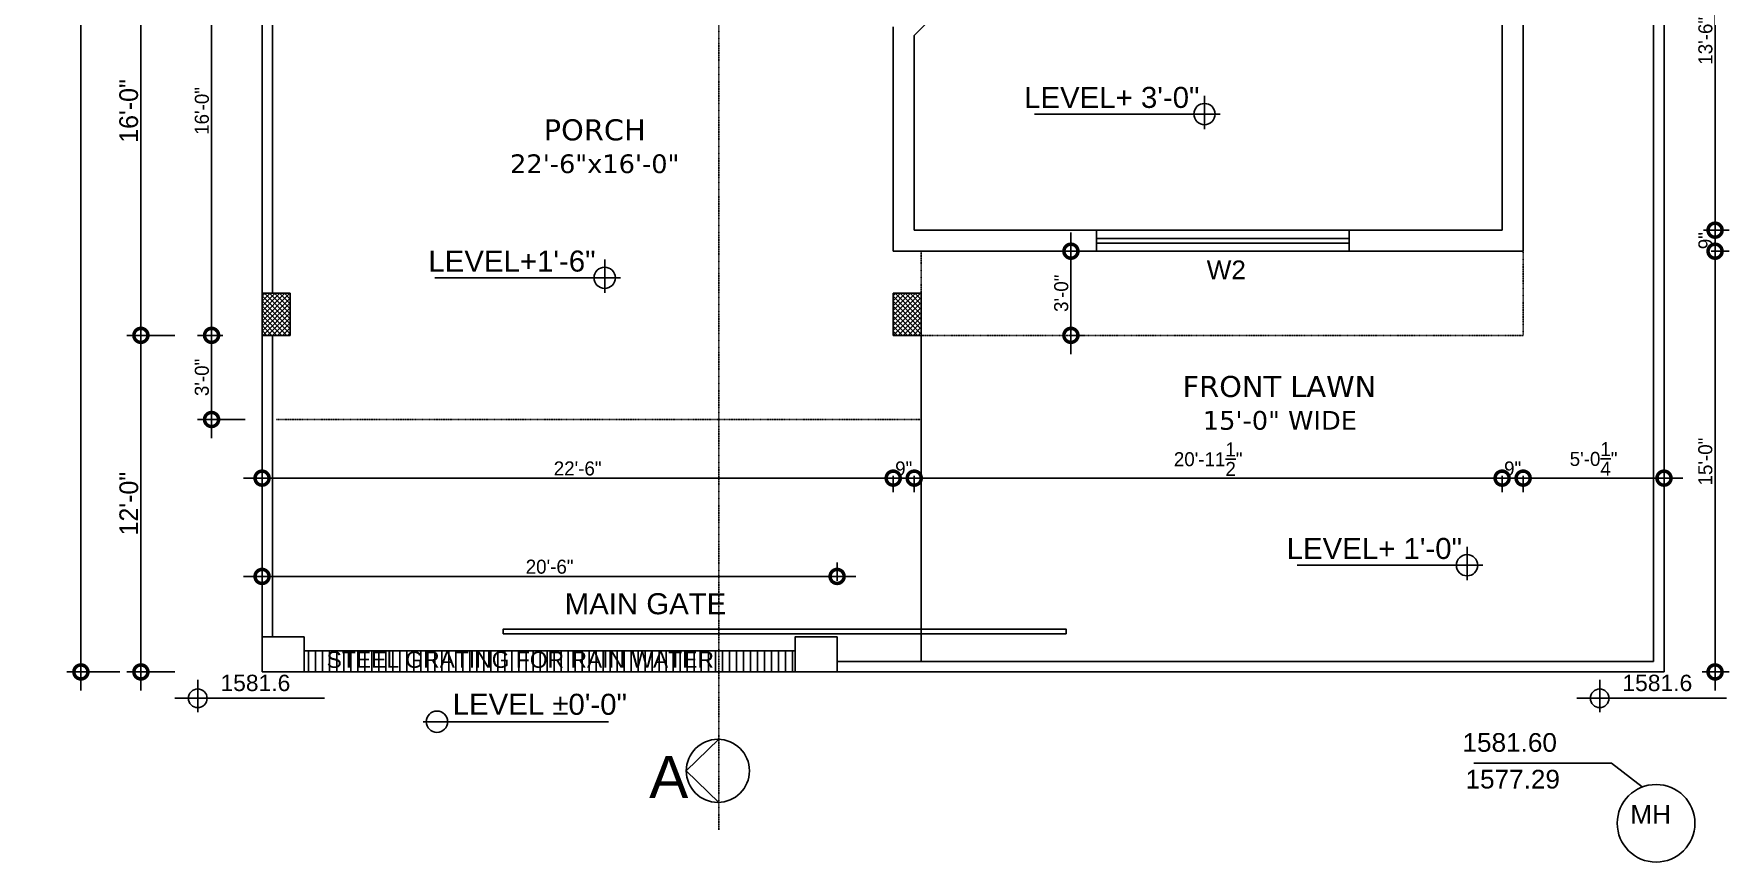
# Model space of a CAD drawing. Header units: inches. Extents: x -36906 to 35154, y -44700 to 686.
# Drawn here: x -20997 to -20272, y -24549 to -24195 of the extents above; entities that cross this region are included whole.
import ezdxf
from ezdxf.enums import TextEntityAlignment as Align

# ---------------------------------------------------------------- set-up
doc = ezdxf.new("R2010")
doc.units = ezdxf.units.IN
doc.header["$LTSCALE"] = 2
doc.header["$MEASUREMENT"] = 0
doc.header["$PDMODE"] = 2
doc.linetypes.add('DASHED2', pattern=[0.375, 0.25, -0.125])
doc.styles.add('dimtex', font='stylu.ttf')
doc.styles.add('MT1', font='ARIALUNI.TTF', dxfattribs={"height": 24})
doc.styles.add('SANSSERIF', font='sanss___.ttf', dxfattribs={"height": 7})
doc.dimstyles.new('G8', dxfattribs={"dimscale": 8, "dimtxt": 1, "dimasz": 1.75, "dimexe": 1, "dimexo": 0.25, "dimgap": 0.125, "dimtad": 1, "dimdec": 3, "dimzin": 3, "dimdsep": 46, "dimlunit": 4, "dimtxsty": 'dimtex', "dimblk": 'DOTSMALL', "dimcen": 0.09375, "dimdle": 1, "dimclrd": 256, "dimclre": 256, "dimclrt": 6, "dimadec": 0, "dimazin": 1, "dimtfac": 1, "dimtdec": 3, "dimtofl": 0, "dimtmove": 1, "dimatfit": 3, "dimldrblk": 'DOTSMALL', "dimfxl": 0, "dimtolj": 1, "dimtzin": 1, "dimlwd": -1, "dimlwe": -1, "dimarcsym": 0})

# ---------------------------------------------------------------- blocks, each defined once
blk = doc.blocks.new('_DotSmall')
at = {"color": 0, "linetype": 'ByBlock', "const_width": 0.5}
blk.add_lwpolyline([(-0.0625, 0, 1), (0.0625, 0, 1)], format="xyb", close=True, dxfattribs=at)
blk = doc.blocks.new('*D33')
for p, q in [((-20951.23, -24123.58), (-20951.23, -24331.58)), ((-20940.7, -24131.58), (-20957.23, -24131.58)), ((-20936.75, -24323.58), (-20957.23, -24323.58))]:
    blk.add_line(p, q)
at = {"layer": 'Defpoints', "color": 0}
for p in [(-20934.7, -24131.58), (-20951.23, -24323.58), (-20930.75, -24323.58)]:
    blk.add_point(p, dxfattribs=at)
at = {"xscale": 12, "yscale": 12, "zscale": 12}
for p, rotation in [((-20951.23, -24131.58), 90), ((-20951.23, -24323.58), 270)]:
    blk.add_blockref('_DotSmall', p, dxfattribs=dict(at, rotation=rotation))
at = {"color": 7, "insert": (-20956.41, -24227.58), "char_height": 8, "attachment_point": 5, "rotation": 90, "style": 'dimtex'}
blk.add_mtext('\\A1;16\'-0"', dxfattribs=at)
blk = doc.blocks.new('*D34')
for p, q in [((-20951.23, -24315.58), (-20951.23, -24475.58)), ((-20942.75, -24323.58), (-20957.23, -24323.58)), ((-20936.75, -24467.58), (-20957.23, -24467.58))]:
    blk.add_line(p, q)
at = {"layer": 'Defpoints', "color": 0}
for p in [(-20936.75, -24323.58), (-20951.23, -24467.58), (-20930.75, -24467.58)]:
    blk.add_point(p, dxfattribs=at)
at = {"xscale": 12, "yscale": 12, "zscale": 12}
for p, rotation in [((-20951.23, -24323.58), 90), ((-20951.23, -24467.58), 270)]:
    blk.add_blockref('_DotSmall', p, dxfattribs=dict(at, rotation=rotation))
at = {"color": 7, "insert": (-20956.37, -24395.58), "char_height": 8, "attachment_point": 5, "rotation": 90, "style": 'dimtex'}
blk.add_mtext('\\A1;12\'-0"', dxfattribs=at)
blk = doc.blocks.new('*D60')
for p, q in [((-20921, -24331.58), (-20921, -24123.58)), ((-20919.35, -24131.58), (-20927, -24131.58)), ((-20916.11, -24323.58), (-20927, -24323.58))]:
    blk.add_line(p, q)
at = {"layer": 'Defpoints', "color": 0}
for p in [(-20921, -24131.58), (-20913.35, -24131.58), (-20910.11, -24323.58)]:
    blk.add_point(p, dxfattribs=at)
at = {"xscale": 12, "yscale": 12, "zscale": 12}
for p, rotation in [((-20921, -24131.58), 90), ((-20921, -24323.58), 270)]:
    blk.add_blockref('_DotSmall', p, dxfattribs=dict(at, rotation=rotation))
at = {"color": 7, "insert": (-20925.13, -24227.58), "char_height": 6, "attachment_point": 5, "rotation": 90, "style": 'dimtex'}
blk.add_mtext('\\A1;16\'-0"', dxfattribs=at)
blk = doc.blocks.new('*D61')
for p, q in [((-20921, -24367.58), (-20921, -24315.58)), ((-20919.35, -24323.58), (-20927, -24323.58)), ((-20906.61, -24359.58), (-20927, -24359.58))]:
    blk.add_line(p, q)
at = {"layer": 'Defpoints', "color": 0}
for p in [(-20921, -24323.58), (-20913.35, -24323.58), (-20900.61, -24359.58)]:
    blk.add_point(p, dxfattribs=at)
at = {"xscale": 12, "yscale": 12, "zscale": 12}
for p, rotation in [((-20921, -24323.58), 90), ((-20921, -24359.58), 270)]:
    blk.add_blockref('_DotSmall', p, dxfattribs=dict(at, rotation=rotation))
at = {"color": 7, "insert": (-20925.13, -24341.58), "char_height": 6, "attachment_point": 5, "rotation": 90, "style": 'dimtex'}
blk.add_mtext('\\A1;3\'-0"', dxfattribs=at)
blk = doc.blocks.new('*D72')
for p, q in [((-20277.8, -24286.58), (-20277.8, -24108.58)), ((-20279.44, -24116.58), (-20271.8, -24116.58)), ((-20282.68, -24278.58), (-20271.8, -24278.58))]:
    blk.add_line(p, q)
at = {"layer": 'Defpoints', "color": 0}
for p in [(-20285.44, -24116.58), (-20277.8, -24116.58), (-20288.68, -24278.58)]:
    blk.add_point(p, dxfattribs=at)
at = {"xscale": 12, "yscale": 12, "zscale": 12}
for p, rotation in [((-20277.8, -24116.58), 90), ((-20277.8, -24278.58), 270)]:
    blk.add_blockref('_DotSmall', p, dxfattribs=dict(at, rotation=rotation))
at = {"color": 7, "insert": (-20281.91, -24197.58), "char_height": 6, "attachment_point": 5, "rotation": 90, "style": 'dimtex'}
blk.add_mtext('\\A1;13\'-6"', dxfattribs=at)
blk = doc.blocks.new('*D73')
for p, q in [((-20976.9, -23377.06), (-20976.9, -24475.58)), ((-20957.23, -23385.06), (-20982.9, -23385.06)), ((-20960.3, -24467.58), (-20982.9, -24467.58))]:
    blk.add_line(p, q)
at = {"layer": 'Defpoints', "color": 0}
for p in [(-20951.23, -23385.06), (-20976.9, -24467.58), (-20954.3, -24467.58)]:
    blk.add_point(p, dxfattribs=at)
at = {"xscale": 12, "yscale": 12, "zscale": 12}
for p, rotation in [((-20976.9, -23385.06), 90), ((-20976.9, -24467.58), 270)]:
    blk.add_blockref('_DotSmall', p, dxfattribs=dict(at, rotation=rotation))
at = {"color": 7, "insert": (-20987.4, -23929.08), "char_height": 8, "attachment_point": 5, "rotation": 90, "style": 'dimtex'}
blk.add_mtext('\\A1;90\'-2{\\H1.000000x;\\S1/2;}"', dxfattribs=at)
blk = doc.blocks.new('*D76')
for p, q in [((-20553.36, -24331.58), (-20553.36, -24279.58)), ((-20554.08, -24287.58), (-20547.36, -24287.58)), ((-20554.08, -24323.58), (-20547.36, -24323.58))]:
    blk.add_line(p, q)
at = {"layer": 'Defpoints', "color": 0}
for p in [(-20560.08, -24287.58), (-20553.36, -24287.58), (-20560.08, -24323.58)]:
    blk.add_point(p, dxfattribs=at)
at = {"xscale": 12, "yscale": 12, "zscale": 12}
for p, rotation in [((-20553.36, -24287.58), 90), ((-20553.36, -24323.58), 270)]:
    blk.add_blockref('_DotSmall', p, dxfattribs=dict(at, rotation=rotation))
at = {"color": 7, "insert": (-20557.49, -24305.58), "char_height": 6, "attachment_point": 5, "rotation": 90, "style": 'dimtex'}
blk.add_mtext('\\A1;3\'-0"', dxfattribs=at)
blk = doc.blocks.new('*D80')
for p, q in [((-20277.8, -24295.58), (-20277.8, -24270.58)), ((-20279.44, -24278.58), (-20271.8, -24278.58)), ((-20279.44, -24287.58), (-20271.8, -24287.58))]:
    blk.add_line(p, q)
at = {"layer": 'Defpoints', "color": 0}
for p in [(-20285.44, -24278.58), (-20277.8, -24278.58), (-20285.44, -24287.58)]:
    blk.add_point(p, dxfattribs=at)
at = {"xscale": 12, "yscale": 12, "zscale": 12}
for p, rotation in [((-20277.8, -24278.58), 90), ((-20277.8, -24287.58), 270)]:
    blk.add_blockref('_DotSmall', p, dxfattribs=dict(at, rotation=rotation))
at = {"color": 7, "insert": (-20281.9, -24283.08), "char_height": 6, "attachment_point": 5, "rotation": 90, "style": 'dimtex'}
blk.add_mtext('\\A1;9"', dxfattribs=at)
blk = doc.blocks.new('*D81')
for p, q in [((-20277.8, -24475.58), (-20277.8, -24279.58)), ((-20279.44, -24287.58), (-20271.8, -24287.58)), ((-20283.26, -24467.58), (-20271.8, -24467.58))]:
    blk.add_line(p, q)
at = {"layer": 'Defpoints', "color": 0}
for p in [(-20285.44, -24287.58), (-20277.8, -24287.58), (-20289.26, -24467.58)]:
    blk.add_point(p, dxfattribs=at)
at = {"xscale": 12, "yscale": 12, "zscale": 12}
for p, rotation in [((-20277.8, -24287.58), 90), ((-20277.8, -24467.58), 270)]:
    blk.add_blockref('_DotSmall', p, dxfattribs=dict(at, rotation=rotation))
at = {"color": 7, "insert": (-20281.95, -24377.58), "char_height": 6, "attachment_point": 5, "rotation": 90, "style": 'dimtex'}
blk.add_mtext('\\A1;15\'-0"', dxfattribs=at)
blk = doc.blocks.new('*D82')
for p, q in [((-20637.4, -24384.67), (-20612.4, -24384.67)), ((-20629.4, -24383.71), (-20629.4, -24390.67)), ((-20620.4, -24383.71), (-20620.4, -24390.67))]:
    blk.add_line(p, q)
at = {"layer": 'Defpoints', "color": 0}
for p in [(-20629.4, -24377.71), (-20620.4, -24377.71), (-20620.4, -24384.67)]:
    blk.add_point(p, dxfattribs=at)
at = {"xscale": 12, "yscale": 12, "zscale": 12, "rotation": 180}
blk.add_blockref('_DotSmall', (-20629.4, -24384.67), dxfattribs=at)
at = {"xscale": 12, "yscale": 12, "zscale": 12}
blk.add_blockref('_DotSmall', (-20620.4, -24384.67), dxfattribs=at)
at = {"color": 7, "insert": (-20624.9, -24380.57), "char_height": 6, "attachment_point": 5, "style": 'dimtex'}
blk.add_mtext('\\A1;9"', dxfattribs=at)
blk = doc.blocks.new('*D83')
for p, q in [((-20628.4, -24384.67), (-20360.9, -24384.67)), ((-20620.4, -24383.71), (-20620.4, -24390.67)), ((-20368.9, -24383.71), (-20368.9, -24390.67))]:
    blk.add_line(p, q)
at = {"layer": 'Defpoints', "color": 0}
for p in [(-20620.4, -24377.71), (-20368.9, -24377.71), (-20368.9, -24384.67)]:
    blk.add_point(p, dxfattribs=at)
at = {"xscale": 12, "yscale": 12, "zscale": 12, "rotation": 180}
blk.add_blockref('_DotSmall', (-20620.4, -24384.67), dxfattribs=at)
at = {"xscale": 12, "yscale": 12, "zscale": 12}
blk.add_blockref('_DotSmall', (-20368.9, -24384.67), dxfattribs=at)
at = {"color": 7, "insert": (-20494.65, -24376.56), "char_height": 6, "attachment_point": 5, "style": 'dimtex'}
blk.add_mtext('\\A1;20\'-11{\\H1.000000x;\\S1/2;}"', dxfattribs=at)
blk = doc.blocks.new('*D84')
for p, q in [((-20376.9, -24384.67), (-20351.9, -24384.67)), ((-20368.9, -24383.71), (-20368.9, -24390.67)), ((-20359.9, -24383.71), (-20359.9, -24390.67))]:
    blk.add_line(p, q)
at = {"layer": 'Defpoints', "color": 0}
for p in [(-20368.9, -24377.71), (-20359.9, -24377.71), (-20359.9, -24384.67)]:
    blk.add_point(p, dxfattribs=at)
at = {"xscale": 12, "yscale": 12, "zscale": 12, "rotation": 180}
blk.add_blockref('_DotSmall', (-20368.9, -24384.67), dxfattribs=at)
at = {"xscale": 12, "yscale": 12, "zscale": 12}
blk.add_blockref('_DotSmall', (-20359.9, -24384.67), dxfattribs=at)
at = {"color": 7, "insert": (-20364.4, -24380.57), "char_height": 6, "attachment_point": 5, "style": 'dimtex'}
blk.add_mtext('\\A1;9"', dxfattribs=at)
blk = doc.blocks.new('*D85')
for p, q in [((-20621.4, -24384.67), (-20907.4, -24384.67)), ((-20899.4, -24385.71), (-20899.4, -24390.67)), ((-20629.4, -24385.71), (-20629.4, -24390.67))]:
    blk.add_line(p, q)
at = {"layer": 'Defpoints', "color": 0}
for p in [(-20899.4, -24379.71), (-20629.4, -24379.71), (-20899.4, -24384.67)]:
    blk.add_point(p, dxfattribs=at)
at = {"xscale": 12, "yscale": 12, "zscale": 12, "rotation": 180}
blk.add_blockref('_DotSmall', (-20899.4, -24384.67), dxfattribs=at)
at = {"xscale": 12, "yscale": 12, "zscale": 12}
blk.add_blockref('_DotSmall', (-20629.4, -24384.67), dxfattribs=at)
at = {"color": 7, "insert": (-20764.4, -24380.56), "char_height": 6, "attachment_point": 5, "style": 'dimtex'}
blk.add_mtext('\\A1;22\'-6"', dxfattribs=at)
blk = doc.blocks.new('*D86')
for p, q in [((-20367.9, -24384.67), (-20291.64, -24384.67)), ((-20359.9, -24383.71), (-20359.9, -24390.67)), ((-20299.64, -24383.71), (-20299.64, -24390.67))]:
    blk.add_line(p, q)
at = {"layer": 'Defpoints', "color": 0}
for p in [(-20359.9, -24377.71), (-20299.64, -24377.71), (-20299.64, -24384.67)]:
    blk.add_point(p, dxfattribs=at)
at = {"xscale": 12, "yscale": 12, "zscale": 12, "rotation": 180}
blk.add_blockref('_DotSmall', (-20359.9, -24384.67), dxfattribs=at)
at = {"xscale": 12, "yscale": 12, "zscale": 12}
blk.add_blockref('_DotSmall', (-20299.64, -24384.67), dxfattribs=at)
at = {"color": 7, "insert": (-20329.77, -24376.44), "char_height": 6, "attachment_point": 5, "style": 'dimtex'}
blk.add_mtext('\\A1;5\'-0{\\H1.000000x;\\S1/4;}"', dxfattribs=at)
blk = doc.blocks.new('*D87')
for p, q in [((-20899.4, -24428.63), (-20899.4, -24420.72)), ((-20653.39, -24428.63), (-20653.39, -24420.72)), ((-20907.4, -24426.72), (-20645.39, -24426.72))]:
    blk.add_line(p, q)
at = {"layer": 'Defpoints', "color": 0}
for p in [(-20653.39, -24426.72), (-20899.4, -24434.63), (-20653.39, -24434.63)]:
    blk.add_point(p, dxfattribs=at)
at = {"xscale": 12, "yscale": 12, "zscale": 12, "rotation": 180}
blk.add_blockref('_DotSmall', (-20899.4, -24426.72), dxfattribs=at)
at = {"xscale": 12, "yscale": 12, "zscale": 12}
blk.add_blockref('_DotSmall', (-20653.39, -24426.72), dxfattribs=at)
at = {"color": 7, "insert": (-20776.39, -24422.59), "char_height": 6, "attachment_point": 5, "style": 'dimtex'}
blk.add_mtext('\\A1;20\'-6"', dxfattribs=at)

msp = doc.modelspace()

# ---------------------------------------------------------------- hatches: boundary and pattern name
at = {"linetype": 'ByBlock'}
h = msp.add_hatch(dxfattribs=at)
h.set_pattern_fill('NET', color=256, scale=12, angle=45, style=0)
h.set_pattern_definition([(45, (-73202.5564, -41270.9593), (-1.06066017, 1.06066017), []), (135, (-73202.5564, -41270.9593), (-1.06066017, -1.06066017), [])])
h.paths.add_polyline_path([(-20887.3978, -24323.581), (-20899.3978, -24323.581), (-20899.3978, -24305.581), (-20887.3978, -24305.581)])
h = msp.add_hatch(dxfattribs=at)
h.set_pattern_fill('NET', color=256, scale=12, angle=45, style=0)
h.set_pattern_definition([(45, (-73229.7687, -41270.9593), (-1.06066017, 1.06066017), []), (135, (-73229.7687, -41270.9593), (-1.06066017, -1.06066017), [])])
h.paths.add_polyline_path([(-20617.3978, -24323.581), (-20629.3978, -24323.581), (-20629.3978, -24305.581), (-20617.3978, -24305.581)])
at = {"ltscale": 2.1}
h = msp.add_hatch(dxfattribs=at)
h.set_pattern_fill('LINE', color=256, scale=24, angle=90, style=0)
h.set_pattern_definition([(90, (-113318.4817, -51101.1135), (-3, 2e-16), [])])
h.paths.add_polyline_path([(-20881.3978, -24458.581), (-20881.3978, -24467.581), (-20729.6777, -24467.581), (-20729.6777, -24458.581)])
h.paths.add_polyline_path([(-20671.3922, -24467.581), (-20671.3922, -24458.581), (-20729.6777, -24458.581), (-20729.6777, -24467.581)])

# ---------------------------------------------------------------- linework, layer by layer
at = {"linetype": 'DASHED2', "ltscale": 0.111}
for p, q in [((-20703.9998, -24535.1311), (-20703.9998, -23282.779)), ((-20617.3978, -24359.581), (-20617.3978, -24287.581)), ((-20359.8978, -24287.581), (-20359.8978, -24323.581)), ((-20617.3978, -24323.581), (-20359.8978, -24323.581)), ((-20893.3129, -24359.581), (-20617.3978, -24359.581))]:
    msp.add_line(p, q, dxfattribs=at)
at = {"linetype": 'ByBlock'}
for p, q in [((-20899.3978, -23387.581), (-20899.3978, -24452.581)), ((-20899.3978, -23456.581), (-20899.3978, -24467.581)), ((-20304.1431, -24463.081), (-20304.1431, -23456.581)), ((-20299.6431, -24467.581), (-20299.6431, -23456.581)), ((-20894.8978, -24140.581), (-20894.8978, -24305.581)), ((-20894.8978, -24323.581), (-20894.8978, -24346.9548)), ((-20894.8978, -24323.581), (-20894.8978, -24452.581)), ((-20671.3922, -24458.581), (-20881.3978, -24458.581)), ((-20899.3978, -24467.581), (-20299.6431, -24467.581)), ((-20881.3978, -24467.581), (-20671.3922, -24467.581)), ((-20653.3922, -24463.081), (-20304.1431, -24463.081))]:
    msp.add_line(p, q, dxfattribs=at)
for p, q in [((-20359.8978, -24077.581), (-20359.8978, -24287.581)), ((-20368.8978, -24116.581), (-20368.8978, -24278.581)), ((-20620.3978, -24195.3089), (-20579.4049, -24154.316)), ((-20629.3978, -24191.581), (-20629.3978, -24287.581)), ((-20620.3978, -24195.3089), (-20620.3978, -24278.581)), ((-20496.2214, -24235.3145), (-20496.2214, -24221.099)), ((-20568.9363, -24228.9361), (-20489.503, -24228.9361)), ((-20620.3978, -24278.581), (-20542.3978, -24278.581)), ((-20542.3978, -24278.581), (-20542.3978, -24287.581)), ((-20542.3978, -24278.581), (-20434.3978, -24278.581)), ((-20434.3978, -24278.581), (-20368.8978, -24278.581)), ((-20434.3978, -24278.581), (-20434.3978, -24287.581)), ((-20542.3978, -24282.081), (-20434.3978, -24282.081)), ((-20434.3978, -24284.081), (-20542.3978, -24284.081)), ((-20752.819, -24305.3402), (-20752.819, -24291.1247)), ((-20629.3978, -24287.581), (-20542.3978, -24287.581)), ((-20434.3978, -24287.581), (-20542.3978, -24287.581)), ((-20434.3978, -24287.581), (-20359.8978, -24287.581)), ((-20825.5339, -24298.9619), (-20746.1006, -24298.9619)), ((-20383.8957, -24428.2977), (-20383.8957, -24414.0822)), ((-20456.6106, -24421.9193), (-20377.1774, -24421.9193)), ((-20751.2552, -24488.8933), (-20830.5079, -24488.8933)), ((-20703.9998, -24496.3943), (-20717.8946, -24509.8943)), ((-20717.8946, -24509.8943), (-20703.9998, -24523.3943))]:
    msp.add_line(p, q)
at = {"color": 86}
for p, q in [((-20617.3978, -24323.581), (-20617.3978, -24463.081)), ((-20926.9114, -24484.7979), (-20926.9114, -24471.0073)), ((-20327.1566, -24484.7979), (-20327.1566, -24471.0073)), ((-20936.6434, -24478.8615), (-20872.7076, -24478.8615)), ((-20336.8887, -24478.8615), (-20272.9529, -24478.8615))]:
    msp.add_line(p, q, dxfattribs=at)
at = {"ltscale": 2.1}
for p, q in [((-20322.1135, -24506.5546), (-20381.0589, -24506.5546)), ((-20308.918, -24516.7993), (-20322.1135, -24506.5546))]:
    msp.add_line(p, q, dxfattribs=at)
at = {"linetype": 'ByBlock'}
for points in [[(-20894.8978, -24140.581), (-20894.8978, -24305.581)], [(-20894.8978, -24323.581), (-20894.8978, -24452.581)]]:
    msp.add_lwpolyline(points, dxfattribs=at)
for points in [[(-20887.3978, -24305.581), (-20899.3978, -24305.581), (-20899.3978, -24323.581), (-20887.3978, -24323.581)], [(-20617.3978, -24305.581), (-20629.3978, -24305.581), (-20629.3978, -24323.581), (-20617.3978, -24323.581)], [(-20796.2205, -24451.2504), (-20555.4189, -24451.2504), (-20555.4189, -24449.262), (-20796.2205, -24449.262)]]:
    msp.add_lwpolyline(points, close=True)
for points in [[(-20899.3978, -24467.581), (-20899.3978, -24452.581), (-20881.3978, -24452.581), (-20881.3978, -24467.581)], [(-20653.3922, -24467.581), (-20653.3922, -24452.581), (-20671.3922, -24452.581), (-20671.3922, -24467.581)]]:
    msp.add_lwpolyline(points, close=True, dxfattribs=at)
for centre, radius in [((-20496.2214, -24228.9361), 4.5553), ((-20752.819, -24298.9619), 4.5553), ((-20383.8957, -24421.9193), 4.5553), ((-20824.5916, -24488.8933), 4.5553), ((-20704.3946, -24509.8943), 13.5)]:
    msp.add_circle(centre, radius)
at = {"color": 86}
for centre in [(-20926.9114, -24478.8615), (-20327.1566, -24478.8615)]:
    msp.add_circle(centre, 4, dxfattribs=at)
at = {"linetype": 'ByBlock'}
msp.add_circle((-20303.0419, -24532.331), 16.6061, dxfattribs=at)

# ---------------------------------------------------------------- texts
at = {"style": 'SANSSERIF'}
for s, height, p in [('LEVEL+ 3\'-0"', 9, (-20535.8839, -24226.2771)), ('LEVEL+1\'-6"', 9, (-20792.4815, -24296.3029)), ('W2', 8, (-20486.8937, -24299.5422)), ('LEVEL+ 1\'-0"', 9, (-20423.5583, -24419.2603)), ('MAIN GATE', 9, (-20735.3592, -24442.9055)), ('STEEL GRATING FOR RAIN WATER', 7, (-20788.9265, -24465.8191)), ('1581.6', 7, (-20902.2543, -24475.7717)), ('1581.6', 7, (-20302.4996, -24475.7717)), ('LEVEL %%P0\'-0"', 9, (-20780.567, -24485.927)), ('1581.60', 8, (-20365.6507, -24501.7536)), ('1577.29', 8, (-20364.3574, -24517.451)), ('MH', 8, (-20305.3534, -24532.5381))]:
    msp.add_text(s, height=height, dxfattribs=at).set_placement(p, align=Align.CENTER)
at = {"linetype": 'Continuous', "style": 'MT1'}
msp.add_text('A', height=18, dxfattribs=at).set_placement((-20725.4272, -24521.5471), align=Align.CENTER)
at = {"char_height": 7, "attachment_point": 2, "style": 'SANSSERIF'}
for s, insert in [('{\\fVerdana|b0|i0|c0|p34;\\H1.286x;PORCH \\H0.7781x;\\P\\H1.142x;22\'-6"x16\'-0"}', (-20757.0867, -24231.147)), ('\\A1;{\\fVerdana|b0|i0|c0|p34;\\H1.286x;   FRONT LAWN\\P\\H0.7776x;    \\H1.143x;15\'-0" WIDE}', (-20470.0723, -24340.9381))]:
    msp.add_mtext(s, dxfattribs=dict(at, insert=insert))

# ---------------------------------------------------------------- dimensions: what is measured, and where the dimension line sits
for base, p1, p2, override, picture, middle in [((-20976.9038, -24467.581), (-20951.2267, -23385.061), (-20954.3019, -24467.581), {"dimasz": 1.5, "dimexe": 0.75, "dimexo": 0.75, "dimclrt": 7}, '*D73', (-20976.9038, -23929.081)), ((-20277.7985, -24278.581), (-20285.4415, -24287.581), (-20285.4415, -24278.581), {"dimtxt": 0.75, "dimasz": 1.5, "dimexe": 0.75, "dimexo": 0.75, "dimclrt": 7}, '*D80', (-20277.7985, -24283.081)), ((-20920.997, -24323.581), (-20900.6069, -24359.581), (-20913.354, -24323.581), {"dimtxt": 0.75, "dimasz": 1.5, "dimexe": 0.75, "dimexo": 0.75, "dimclrt": 7}, '*D61', (-20920.997, -24341.581))]:
    dim = msp.add_linear_dim(base=base, p1=p1, p2=p2, angle=90, dimstyle='G8', override=override)
    dim.commit()
    dim.dimension.update_dxf_attribs({"geometry": picture, "text_midpoint": middle, "dimtype": 160})
for base, p1, p2, override, picture, middle in [((-20277.7985, -24116.581), (-20288.6825, -24278.581), (-20285.4415, -24116.581), {"dimtxt": 0.75, "dimasz": 1.5, "dimexe": 0.75, "dimexo": 0.75, "dimclrt": 7}, '*D72', (-20281.9106, -24197.581)), ((-20951.2267, -24323.581), (-20934.7038, -24131.581), (-20930.7518, -24323.581), {"dimasz": 1.5, "dimexe": 0.75, "dimexo": 0.75, "dimclrt": 7}, '*D33', (-20956.4054, -24227.581)), ((-20920.997, -24131.581), (-20910.1131, -24323.581), (-20913.354, -24131.581), {"dimtxt": 0.75, "dimasz": 1.5, "dimexe": 0.75, "dimexo": 0.75, "dimclrt": 7}, '*D60', (-20925.131, -24227.581)), ((-20553.3622, -24287.581), (-20560.0781, -24323.581), (-20560.0781, -24287.581), {"dimtxt": 0.75, "dimasz": 1.5, "dimexe": 0.75, "dimexo": 0.75, "dimclrt": 7}, '*D76', (-20557.4917, -24305.581)), ((-20277.7985, -24287.581), (-20289.262, -24467.581), (-20285.4415, -24287.581), {"dimtxt": 0.75, "dimasz": 1.5, "dimexe": 0.75, "dimexo": 0.75, "dimclrt": 7}, '*D81', (-20281.9501, -24377.581)), ((-20951.2267, -24467.581), (-20936.7518, -24323.581), (-20930.7518, -24467.581), {"dimasz": 1.5, "dimexe": 0.75, "dimexo": 0.75, "dimclrt": 7}, '*D34', (-20956.3702, -24395.581))]:
    dim = msp.add_linear_dim(base=base, p1=p1, p2=p2, angle=90, dimstyle='G8', override=override)
    dim.commit()
    dim.dimension.update_dxf_attribs({"geometry": picture, "text_midpoint": middle})
for base, p1, p2, picture, middle in [((-20368.8978, -24384.6683), (-20620.3978, -24377.712), (-20368.8978, -24377.712), '*D83', (-20494.6478, -24376.5563)), ((-20299.6431, -24384.6683), (-20359.8978, -24377.712), (-20299.6431, -24377.712), '*D86', (-20329.7704, -24376.4377)), ((-20899.3978, -24384.6683), (-20629.3978, -24379.712), (-20899.3978, -24379.712), '*D85', (-20764.3978, -24380.5563)), ((-20653.3922, -24426.7217), (-20899.3978, -24434.6256), (-20653.3922, -24434.6256), '*D87', (-20776.395, -24422.5878))]:
    dim = msp.add_linear_dim(base=base, p1=p1, p2=p2, dimstyle='G8', override={"dimtxt": 0.75, "dimasz": 1.5, "dimexe": 0.75, "dimexo": 0.75, "dimclrt": 7})
    dim.commit()
    dim.dimension.update_dxf_attribs({"geometry": picture, "text_midpoint": middle})
for base, p1, p2, picture, middle in [((-20620.3978, -24384.6683), (-20629.3978, -24377.712), (-20620.3978, -24377.712), '*D82', (-20624.8978, -24384.6683)), ((-20359.8978, -24384.6683), (-20368.8978, -24377.712), (-20359.8978, -24377.712), '*D84', (-20364.3978, -24384.6683))]:
    dim = msp.add_linear_dim(base=base, p1=p1, p2=p2, dimstyle='G8', override={"dimtxt": 0.75, "dimasz": 1.5, "dimexe": 0.75, "dimexo": 0.75, "dimclrt": 7})
    dim.commit()
    dim.dimension.update_dxf_attribs({"geometry": picture, "text_midpoint": middle, "dimtype": 160})

doc.saveas('drawing.dxf')
